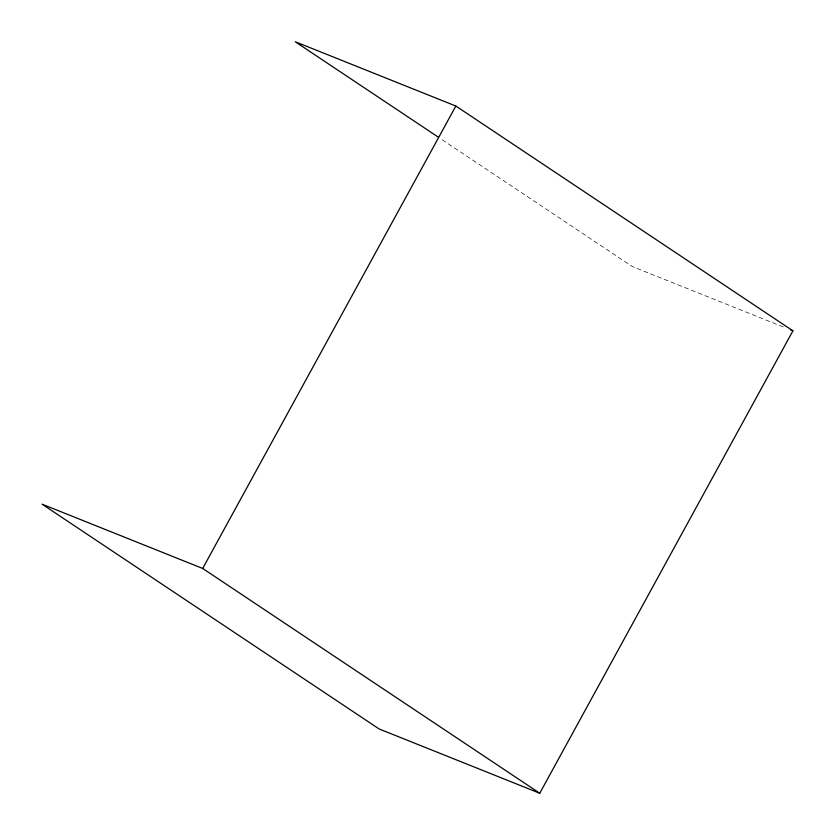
<?xml version="1.0" encoding="UTF-8"?>
<svg xmlns="http://www.w3.org/2000/svg" width="835" height="835" viewBox="0 0 835 835"><rect width="100%" height="100%" fill="white"/><g stroke="black" fill="none" stroke-linecap="round" stroke-linejoin="round"><path stroke-width="0.63" stroke-dasharray="4.17 3.13" d="M783.261 326.965L632.314 266.542L440.473 138.61"/><path stroke-width="1.25" d="M202.686 568.458L455.858 106.035L792.926 330.827L539.754 793.25L379.142 728.965L42.074 504.173L202.686 568.458L539.754 793.25M455.858 106.035L295.246 41.75L438.312 137.159M790.515 329.867L792.926 330.827"/></g></svg>
